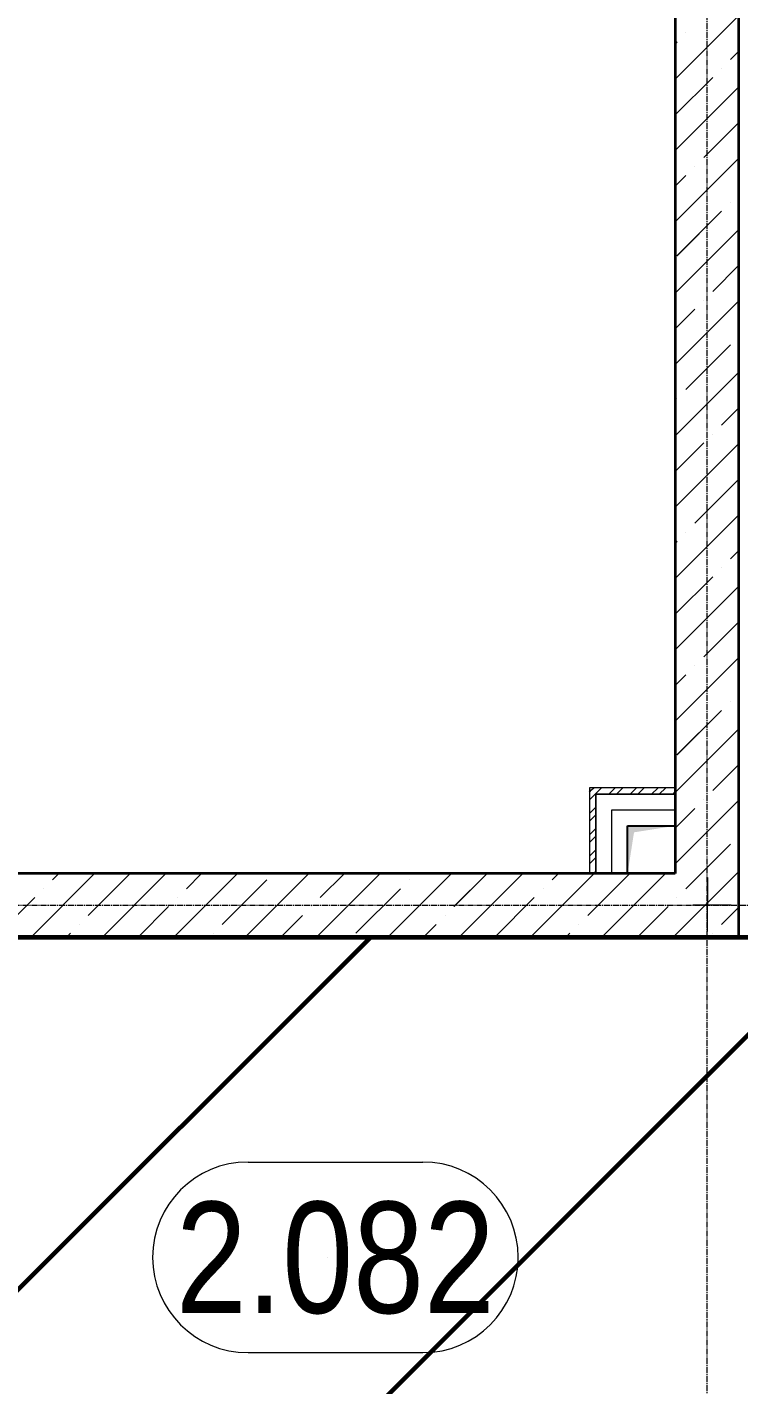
# Model space of a CAD drawing. Header units: millimetres. Extents: x 470010 to 1231400, y -134005 to 421770.
# Drawn here: x 674935 to 677174, y -4221 to 53 of the extents above; entities that cross this region are included whole.
import ezdxf
from ezdxf.enums import TextEntityAlignment as Align

# ---------------------------------------------------------------- set-up
doc = ezdxf.new("R2010")
doc.units = ezdxf.units.MM
doc.linetypes.add('CENTER2', pattern=[28.575, 19.05, -3.175, 3.175, -3.175])
doc.layers.get('Defpoints').update_dxf_attribs({"color": 140})
for name, color, linetype, lineweight in [('0) шп потолок', 3, 'Continuous', 60), ('АР_Area', 5, 'Continuous', 5), ('АР_Отверстия', 1, 'Continuous', 9), ('АР_Стены ГКЛ', 1, 'Continuous', 15), ('АР_Стены ЖБ', 7, 'Continuous', 35), ('АР_Стены ПЕНОблок', 52, 'Continuous', 20), ('АР_Штриховка', 8, 'Continuous', 0)]:
    doc.layers.add(name, color=color, linetype=linetype, lineweight=lineweight)
doc.layers.add('АР_Делит', color=120, linetype='Continuous', lineweight=0, plot=False)
doc.layers.add('РД_Оси_100', color=7, linetype='Continuous', lineweight=0, true_color=0x525252)
doc.styles.add('style1', font='ARIALN.TTF')

# ---------------------------------------------------------------- blocks, each defined once
blk = doc.blocks.new('СОШ_2200_АР_ОСИ_М100_28.05.24')
at = {"layer": 'РД_Оси_100', "color": 251, "linetype": 'CENTER2', "true_color": 0x636466}
for p, q in [((4200, -6155), (4200, 139938.679)), ((-5954.958, 90900), (119910, 90900))]:
    blk.add_line(p, q, dxfattribs=at)
blk = doc.blocks.new('A$C9108343f')
at = {"layer": 'АР_Стены ГКЛ', "linetype": 'Continuous', "lineweight": 0, "true_color": 0x000000}
h = blk.add_hatch(dxfattribs=at)
h.set_pattern_fill('ANSI31', color=18, scale=15, style=0)
h.set_pattern_definition([(45, (-63444.083, -115658.25), (-33.67596, 33.67596), [])])
h.paths.add_polyline_path([(10985, 98025), (11005, 98005), (11254.9, 98005), (11254.9, 98025)], flags=0)
h = blk.add_hatch(dxfattribs=at)
h.set_pattern_fill('ANSI31', color=18, scale=15, style=0)
h.set_pattern_definition([(45, (-63444.083, -115658.25), (-33.67596, 33.67596), [])])
h.paths.add_polyline_path([(10985, 97754.9), (11005, 97754.9), (11005, 98005), (10985, 98025)], flags=0)
at = {"color": 18, "linetype": 'Continuous', "true_color": 0x000000}
for p, q in [((11105, 97755), (11105, 97905)), ((11105, 97905), (11255, 97905)), ((11105, 97755), (11105, 97905)), ((11105, 97905), (11255, 97905)), ((11255, 97905), (11255, 97755)), ((11255, 97905), (11255, 97755)), ((11255, 97755), (11105, 97755)), ((11255, 97755), (11105, 97755))]:
    blk.add_line(p, q, dxfattribs=at)
blk.add_solid([(11105, 97755), (11105, 97905), (11125.2, 97884.5), (11255, 97905)], dxfattribs=at)
blk.add_solid([(11105, 97755), (11105, 97905), (11125.2, 97884.5), (11255, 97905)], dxfattribs=at)
at = {"layer": '0) шп потолок'}
blk.add_lwpolyline([(7255, 95505), (7255, 97555), (13205, 97555)], dxfattribs=at)
at = {"layer": 'АР_Делит', "color": 18, "true_color": 0x000000}
for p, q in [((11255, 107155), (11255, 97755)), ((11255, 107155), (11255, 97755)), ((11255, 97755), (7255, 97755)), ((11255, 97755), (7255, 97755))]:
    blk.add_line(p, q, dxfattribs=at)
at = {"layer": 'АР_Отверстия', "color": 18, "lineweight": 15, "true_color": 0x000000}
for p, q in [((11105, 97755), (11105, 97905)), ((11105, 97905), (11255, 97905)), ((11255, 97905), (11255, 97755)), ((11255, 97755), (11105, 97755)), ((11356, 97742.3), (11355, 97572.5)), ((11430.8, 97655), (11310.7, 97655))]:
    blk.add_line(p, q, dxfattribs=at)
at = {"layer": 'АР_Стены ГКЛ', "color": 18, "linetype": 'Continuous', "lineweight": 5, "true_color": 0x000000}
for p, q in [((11254.9, 98025), (10985, 98025)), ((10985, 98025), (10985, 97754.9)), ((11254.9, 98005), (11005, 98005)), ((11005, 98005), (11254.9, 98005)), ((11005, 98005), (11005, 97754.9)), ((11005, 97754.9), (11005, 98005)), ((11254.9, 98005), (11254.9, 98025)), ((11254.9, 97955), (11254.9, 98005)), ((11055, 97955), (11254.9, 97955)), ((11055, 97754.9), (11055, 97955)), ((10985, 97754.9), (11005, 97754.9)), ((11005, 97754.9), (11055, 97754.9))]:
    blk.add_line(p, q, dxfattribs=at)
at = {"layer": 'АР_Стены ЖБ', "color": 18, "linetype": 'Continuous', "lineweight": 35, "true_color": 0x000000}
for p, q in [((11455, 97555), (11455, 107355)), ((11255, 107155), (11255, 97755)), ((11255, 97755), (7255, 97755)), ((7055, 97555), (11455, 97555))]:
    blk.add_line(p, q, dxfattribs=at)
at = {"layer": 'АР_Стены ПЕНОблок', "color": 18, "linetype": 'Continuous', "lineweight": 20, "true_color": 0x000000}
for p, q in [((11455, 97755), (11455, 97555)), ((11455, 97555), (13205, 97555))]:
    blk.add_line(p, q, dxfattribs=at)
at = {"layer": 'АР_Штриховка', "color": 18, "linetype": 'Continuous', "lineweight": 5, "true_color": 0x000000}
for p, q in [((11255, 100255.3), (11455, 100455.3)), ((11288.5, 100401.1), (11288.5, 100401.1)), ((11255, 100367.6), (11260.4, 100373)), ((11428.8, 100316.9), (11455, 100343.1)), ((11255, 100143.1), (11372.7, 100260.8)), ((11400.7, 100288.8), (11400.7, 100288.8)), ((11255, 100030.8), (11455, 100230.8)), ((11344.6, 100008.2), (11455, 100118.6)), ((11255, 99806.3), (11455, 100006.3)), ((11316.5, 99980.2), (11316.5, 99980.2)), ((11255, 99918.6), (11288.5, 99952.1)), ((11260.4, 99699.5), (11400.7, 99839.8)), ((11428.8, 99867.9), (11428.8, 99867.9)), ((11255, 99581.8), (11455, 99781.8)), ((11372.7, 99587.3), (11455, 99669.5)), ((11255, 99357.3), (11455, 99557.3)), ((11255, 99469.5), (11316.5, 99531.1)), ((11344.6, 99559.2), (11344.6, 99559.2)), ((11288.5, 99278.6), (11428.8, 99418.9)), ((11255, 99132.8), (11455, 99332.8)), ((11260.4, 99250.5), (11260.4, 99250.5)), ((11400.7, 99166.3), (11455, 99220.5)), ((11255, 99020.5), (11344.6, 99110.2)), ((11255, 98908.3), (11455, 99108.3)), ((11372.7, 99138.3), (11372.7, 99138.3)), ((11316.5, 98857.6), (11455, 98996)), ((11255, 98683.8), (11455, 98883.8)), ((11288.5, 98829.6), (11288.5, 98829.6)), ((11255, 98796), (11260.4, 98801.5)), ((11428.8, 98745.4), (11455, 98771.5)), ((11255, 98571.5), (11372.7, 98689.2)), ((11400.7, 98717.3), (11400.7, 98717.3)), ((11255, 98459.3), (11455, 98659.3)), ((11344.6, 98436.7), (11455, 98547)), ((11255, 98234.8), (11455, 98434.8)), ((11255, 98347), (11288.5, 98380.5)), ((11316.5, 98408.6), (11316.5, 98408.6)), ((11428.8, 98296.4), (11428.8, 98296.4)), ((11260.4, 98128), (11400.7, 98268.3)), ((11255, 98010.3), (11455, 98210.3)), ((11372.7, 98015.7), (11455, 98098)), ((11255, 97785.7), (11455, 97985.7)), ((11255, 97898), (11316.5, 97959.6)), ((11344.6, 97987.7), (11344.6, 97987.7)), ((11295.7, 97714.2), (11428.8, 97847.3)), ((9228.2, 97555), (9428.2, 97755)), ((9296, 97735.1), (9315.9, 97755)), ((9408.2, 97622.8), (9540.4, 97755)), ((9452.7, 97555), (9652.7, 97755)), ((9677.2, 97555), (9877.2, 97755)), ((9716.9, 97707), (9764.9, 97755)), ((9829.2, 97594.8), (9969.5, 97735.1)), ((9901.7, 97555), (10101.7, 97755)), ((10126.2, 97555), (10326.2, 97755)), ((10137.9, 97679), (10213.9, 97755)), ((10350.7, 97555), (10550.7, 97755)), ((10418.5, 97735.1), (10418.5, 97735.1)), ((10558.8, 97650.9), (10662.9, 97755)), ((10575.2, 97555), (10775.2, 97755)), ((10799.7, 97555), (10999.7, 97755)), ((10867.5, 97735.1), (10887.4, 97755)), ((10979.8, 97622.8), (11112, 97755)), ((11024.2, 97555), (11224.2, 97755)), ((11351.8, 97658.1), (11455, 97761.2)), ((9267.9, 97707), (9267.9, 97707)), ((10250.1, 97566.7), (10390.5, 97707)), ((10839.5, 97707), (10839.5, 97707)), ((11288.5, 97707), (11295.7, 97714.2)), ((9115.9, 97555), (9239.9, 97679)), ((9564.9, 97555), (9660.8, 97650.9)), ((9688.9, 97679), (9688.9, 97679)), ((10109.8, 97650.9), (10109.8, 97650.9)), ((10687.4, 97555), (10811.4, 97679)), ((11136.5, 97555), (11232.4, 97650.9)), ((11248.7, 97555), (11351.8, 97658.1)), ((11260.4, 97679), (11260.4, 97679)), ((10013.9, 97555), (10081.8, 97622.8)), ((10530.8, 97622.8), (10530.8, 97622.8)), ((11408, 97602), (11455, 97649)), ((9340.4, 97555), (9352.1, 97566.7)), ((9380.2, 97594.8), (9380.2, 97594.8)), ((9801.1, 97566.7), (9801.1, 97566.7)), ((10462.9, 97555), (10502.7, 97594.8)), ((10912, 97555), (10923.7, 97566.7)), ((10951.7, 97594.8), (10951.7, 97594.8)), ((11372.7, 97566.7), (11372.7, 97566.7)), ((11400.7, 97594.8), (11408, 97602))]:
    blk.add_line(p, q, dxfattribs=at)
at = {"layer": 'РД_Оси_100'}
blk.add_blockref('СОШ_2200_АР_ОСИ_М100_28.05.24', (7155, 6755), dxfattribs=at)
at = {"layer": 'Defpoints', "color": 18, "true_color": 0x000000, "style": 'style1'}
for p in [(143949.3, 316089.1), (143975, 281639.5), (143890.4, 273244.7), (143840, 264276.8), (143967.8, 254892.4), (12252, 104178.1), (12382.6, 96023.1)]:
    blk.add_attdef('АР-ПОМЕЩЕНИЕ:НАИМЕНОВАНИЕ', text='', height=100, dxfattribs=at).set_placement(p, align=Align.MIDDLE)
at = {"layer": 'Defpoints', "color": 18, "true_color": 0x000000, "style": 'style1', "flags": 8}
for p in [(143951.3, 279099.1), (143848.3, 269251.1), (143875.3, 260094.2), (144049.7, 250824.7), (163419.3, 238153.4), (155897.5, 237966), (183037.2, 237966), (143342.9, 237876.2)]:
    blk.add_attdef('АР-ПОМЕЩЕНИЕ:НАИМЕНОВАНИЕ', text='', height=100, dxfattribs=at).set_placement(p, align=Align.MIDDLE)
blk = doc.blocks.new('MOK-МаркаПом_овал_ареал')
for p, q in [((-2.75, 3), (2.75, 3)), ((-2.75, -3), (2.75, -3))]:
    blk.add_line(p, q)
for centre, radius, start, end in [((-2.75, 0), 3, 90, 270), ((2.75, 0), 3, 270, 90), ((-3.75, 0), 3.5, 0, 0.001)]:
    blk.add_arc(centre, radius, start, end)
at = {"color": 0, "style": 'style1'}
blk.add_attdef('АР-ПОМЕЩЕНИЕ:НОМЕР', text='', height=3.5, dxfattribs=at).set_placement((0, 0), align=Align.MIDDLE)
at = {"layer": 'Defpoints', "color": 2, "style": 'style1'}
blk.add_attdef('АР-ПОМЕЩЕНИЕ:НАИМЕНОВАНИЕ', text='', height=1, dxfattribs=at).set_placement((-0.094, -4.814), align=Align.MIDDLE)

msp = doc.modelspace()

# ---------------------------------------------------------------- hatches: boundary and pattern name
at = {"layer": '0) шп потолок'}
h = msp.add_hatch(dxfattribs=at)
h.set_pattern_fill('ANSI31', color=3, scale=333)
h.paths.add_polyline_path([(692573.57, -5368.49), (692340.917, -5368.49), (692340.917, -4949.182), (692340.917, -4948.816), (692557.589, -4948.816), (692557.589, -3260.628), (692340.917, -3260.628), (692340.917, -2811.242), (691447.991, -2811.242), (691423.57, -2835.663), (691423.57, -3061.242), (690923.57, -3061.242), (690923.57, -2811.242), (685723.57, -2811.242), (685723.57, -3061.242), (685223.57, -3061.242), (685223.57, -2811.242), (679436.899, -2811.242), (679423.57, -2824.571), (679423.57, -3061.242), (678923.57, -3061.242), (678923.57, -2811.242), (674843.57, -2811.242), (674843.57, -3131.242), (672973.57, -3131.242), (672973.57, -4861.242), (673273.57, -4861.242), (673273.57, -4948.816), (678973.57, -4948.816), (678973.57, -4911.242), (679373.57, -4911.242), (685273.57, -4937.019), (685273.57, -4911.242), (685673.57, -4911.242), (687973.686, -4948.816), (687973.686, -5011.242), (687973.944, -5011.242), (687973.944, -8731.242), (690973.57, -8731.242), (690973.57, -6211.242), (692573.57, -6211.242)])
at = {"layer": 'АР_Стены ГКЛ', "linetype": 'Continuous', "lineweight": 0, "true_color": 0x000000}
h = msp.add_hatch(dxfattribs=at)
h.set_pattern_fill('ANSI31', color=18, scale=15, style=0)
h.set_pattern_definition([(45, (602274.53, -216024.49), (-33.67596, 33.67596), [])])
h.paths.add_polyline_path([(676703.573, -2341.243), (676723.573, -2361.243), (676973.535, -2361.242), (676973.535, -2341.242)], flags=0)
h = msp.add_hatch(dxfattribs=at)
h.set_pattern_fill('ANSI31', color=18, scale=15, style=0)
h.set_pattern_definition([(45, (602274.53, -216024.49), (-33.67596, 33.67596), [])])
h.paths.add_polyline_path([(676703.573, -2611.345), (676723.573, -2611.345), (676723.573, -2361.243), (676703.573, -2341.243)], flags=0)

# ---------------------------------------------------------------- linework, layer by layer
at = {"color": 18, "linetype": 'Continuous', "true_color": 0x000000}
for p, q in [((676823.57, -2611.242), (676823.57, -2461.242)), ((676823.57, -2461.242), (676973.57, -2461.242)), ((676823.57, -2611.242), (676823.57, -2461.242)), ((676823.57, -2461.242), (676973.57, -2461.242)), ((676973.57, -2461.242), (676973.57, -2611.242)), ((676973.57, -2461.242), (676973.57, -2611.242)), ((676973.57, -2611.242), (676823.57, -2611.242)), ((676973.57, -2611.242), (676823.57, -2611.242))]:
    msp.add_line(p, q, dxfattribs=at)
msp.add_solid([(676823.57, -2611.242), (676823.57, -2461.242), (676843.767, -2481.729), (676973.57, -2461.242)], dxfattribs=at)
msp.add_solid([(676823.57, -2611.242), (676823.57, -2461.242), (676843.767, -2481.729), (676973.57, -2461.242)], dxfattribs=at)
at = {"layer": '0) шп потолок'}
msp.add_lwpolyline([(672973.57, -4861.242), (672973.57, -2811.242), (678923.57, -2811.242)], dxfattribs=at)
at = {"layer": 'АР_Делит', "color": 18, "true_color": 0x000000}
for p, q in [((676973.57, 6788.758), (676973.57, -2611.242)), ((676973.57, 6788.758), (676973.57, -2611.242)), ((676973.57, -2611.242), (672973.57, -2611.242)), ((676973.57, -2611.242), (672973.57, -2611.242))]:
    msp.add_line(p, q, dxfattribs=at)
at = {"layer": 'АР_Отверстия', "color": 18, "lineweight": 15, "true_color": 0x000000}
for p, q in [((676823.57, -2611.242), (676823.57, -2461.243)), ((676823.57, -2461.243), (676973.57, -2461.243)), ((676973.57, -2461.243), (676973.57, -2611.242)), ((676973.57, -2611.242), (676823.57, -2611.242)), ((677074.643, -2623.939), (677073.57, -2793.709)), ((677149.392, -2711.242), (677029.339, -2711.242))]:
    msp.add_line(p, q, dxfattribs=at)
at = {"layer": 'АР_Стены ГКЛ', "color": 18, "linetype": 'Continuous', "lineweight": 5, "true_color": 0x000000}
for p, q in [((676973.535, -2341.242), (676703.573, -2341.243)), ((676703.573, -2341.243), (676703.573, -2611.345)), ((676973.535, -2361.242), (676973.535, -2341.242)), ((676973.535, -2361.242), (676723.573, -2361.243)), ((676723.573, -2361.243), (676973.535, -2361.242)), ((676723.573, -2361.243), (676723.573, -2611.345)), ((676723.573, -2611.345), (676723.573, -2361.243)), ((676973.535, -2411.242), (676973.535, -2361.242)), ((676773.573, -2411.243), (676973.535, -2411.242)), ((676773.573, -2611.345), (676773.573, -2411.243)), ((676703.573, -2611.345), (676723.573, -2611.345)), ((676723.573, -2611.345), (676773.573, -2611.345))]:
    msp.add_line(p, q, dxfattribs=at)
at = {"layer": 'АР_Стены ЖБ', "color": 18, "linetype": 'Continuous', "lineweight": 35, "true_color": 0x000000}
for p, q in [((677173.567, -2811.242), (677173.567, 6988.758)), ((676973.567, 6788.758), (676973.567, -2611.242)), ((676973.567, -2611.242), (672973.57, -2611.242)), ((672773.57, -2811.242), (677173.567, -2811.242))]:
    msp.add_line(p, q, dxfattribs=at)
at = {"layer": 'АР_Стены ПЕНОблок', "color": 18, "linetype": 'Continuous', "lineweight": 20, "true_color": 0x000000}
for p, q in [((677173.57, -2611.242), (677173.57, -2811.242)), ((677173.57, -2811.242), (678923.57, -2811.242))]:
    msp.add_line(p, q, dxfattribs=at)
at = {"layer": 'АР_Штриховка', "color": 18, "linetype": 'Continuous', "lineweight": 5, "true_color": 0x000000}
for p, q in [((676973.567, -110.927), (677173.567, 89.073)), ((676973.567, 1.326), (676979.035, 6.795)), ((677147.415, -49.332), (677173.567, -23.18)), ((676973.567, -223.18), (677091.288, -105.459)), ((676973.567, -335.433), (677173.567, -135.433)), ((677063.225, -358.028), (677173.567, -247.686)), ((676973.567, -559.94), (677173.567, -359.94)), ((676973.567, -447.686), (677007.098, -414.155)), ((676979.035, -666.725), (677119.351, -526.408)), ((676973.567, -784.446), (677173.567, -584.446)), ((677091.288, -778.978), (677173.567, -696.699)), ((676973.567, -1008.952), (677173.567, -808.952)), ((676973.567, -896.699), (677035.161, -835.104)), ((677007.098, -1087.674), (677147.415, -947.358)), ((676973.567, -1233.459), (677173.567, -1033.459)), ((677119.351, -1199.927), (677173.567, -1145.712)), ((676973.567, -1345.712), (677063.225, -1256.054)), ((676973.567, -1457.965), (677173.567, -1257.965)), ((677035.161, -1508.624), (677173.567, -1370.218)), ((676973.567, -1682.472), (677173.567, -1482.472)), ((676973.567, -1570.218), (676979.035, -1564.75)), ((677147.415, -1620.877), (677173.567, -1594.725)), ((676973.567, -1794.725), (677091.288, -1677.004)), ((676973.567, -1906.978), (677173.567, -1706.978)), ((677063.225, -1929.573), (677173.567, -1819.231)), ((676973.567, -2131.484), (677173.567, -1931.484)), ((676973.567, -2019.231), (677007.098, -1985.7)), ((676979.035, -2238.27), (677119.351, -2097.953)), ((676973.567, -2355.991), (677173.567, -2155.991)), ((677091.288, -2350.523), (677173.567, -2268.244)), ((676973.567, -2580.497), (677173.567, -2380.497)), ((676973.567, -2468.244), (677035.161, -2406.649)), ((677014.321, -2651.996), (677147.415, -2518.903)), ((677070.447, -2708.123), (677173.567, -2605.004)), ((674946.77, -2811.242), (675146.77, -2611.242)), ((675014.604, -2631.156), (675034.517, -2611.242)), ((675126.857, -2743.409), (675259.024, -2611.242)), ((675171.277, -2811.242), (675371.277, -2611.242)), ((675395.783, -2811.242), (675595.783, -2611.242)), ((675435.553, -2659.219), (675483.53, -2611.242)), ((675547.806, -2771.472), (675688.123, -2631.156)), ((675620.29, -2811.242), (675820.29, -2611.242)), ((675844.796, -2811.242), (676044.796, -2611.242)), ((675856.503, -2687.282), (675932.543, -2611.242)), ((676069.303, -2811.242), (676269.303, -2611.242)), ((676277.452, -2715.346), (676381.556, -2611.242)), ((676293.809, -2811.242), (676493.809, -2611.242)), ((676518.315, -2811.242), (676718.315, -2611.242)), ((676586.149, -2631.156), (676606.062, -2611.242)), ((676698.402, -2743.409), (676830.569, -2611.242)), ((676742.822, -2811.242), (676942.822, -2611.242)), ((674834.517, -2811.242), (674958.477, -2687.282)), ((675968.756, -2799.536), (676109.072, -2659.219)), ((676406.062, -2811.242), (676530.022, -2687.282)), ((677007.098, -2659.219), (677014.321, -2651.996)), ((675283.53, -2811.242), (675379.427, -2715.346)), ((676855.075, -2811.242), (676950.971, -2715.346)), ((676967.328, -2811.242), (677070.447, -2708.123)), ((677126.574, -2764.249), (677173.567, -2717.257)), ((675732.543, -2811.242), (675800.376, -2743.409)), ((676181.556, -2811.242), (676221.326, -2771.472)), ((677119.351, -2771.472), (677126.574, -2764.249)), ((675059.024, -2811.242), (675070.73, -2799.536)), ((676630.569, -2811.242), (676642.275, -2799.536))]:
    msp.add_line(p, q, dxfattribs=at)

# ---------------------------------------------------------------- block references
msp.add_blockref('A$C9108343f', (665718.612, -100366.242))
at = {"layer": 'АР_Area', "color": 18, "linetype": 'Continuous', "lineweight": 15, "true_color": 0x000000}
ref = msp.add_blockref('MOK-МаркаПом_овал_ареал', (675904.32, -3819.486), dxfattribs=dict(at, xscale=100, yscale=100, zscale=100))
ref.add_attrib('АР-ПОМЕЩЕНИЕ:НОМЕР', '2.082', dxfattribs={"layer": '0', "color": 0, "height": 350, "style": 'style1'}).set_placement((675904.32, -3819.486), align=Align.MIDDLE)
at = {"layer": 'РД_Оси_100'}
msp.add_blockref('СОШ_2200_АР_ОСИ_М100_28.05.24', (672873.57, -93611.242), dxfattribs=at)

doc.saveas('drawing.dxf')
